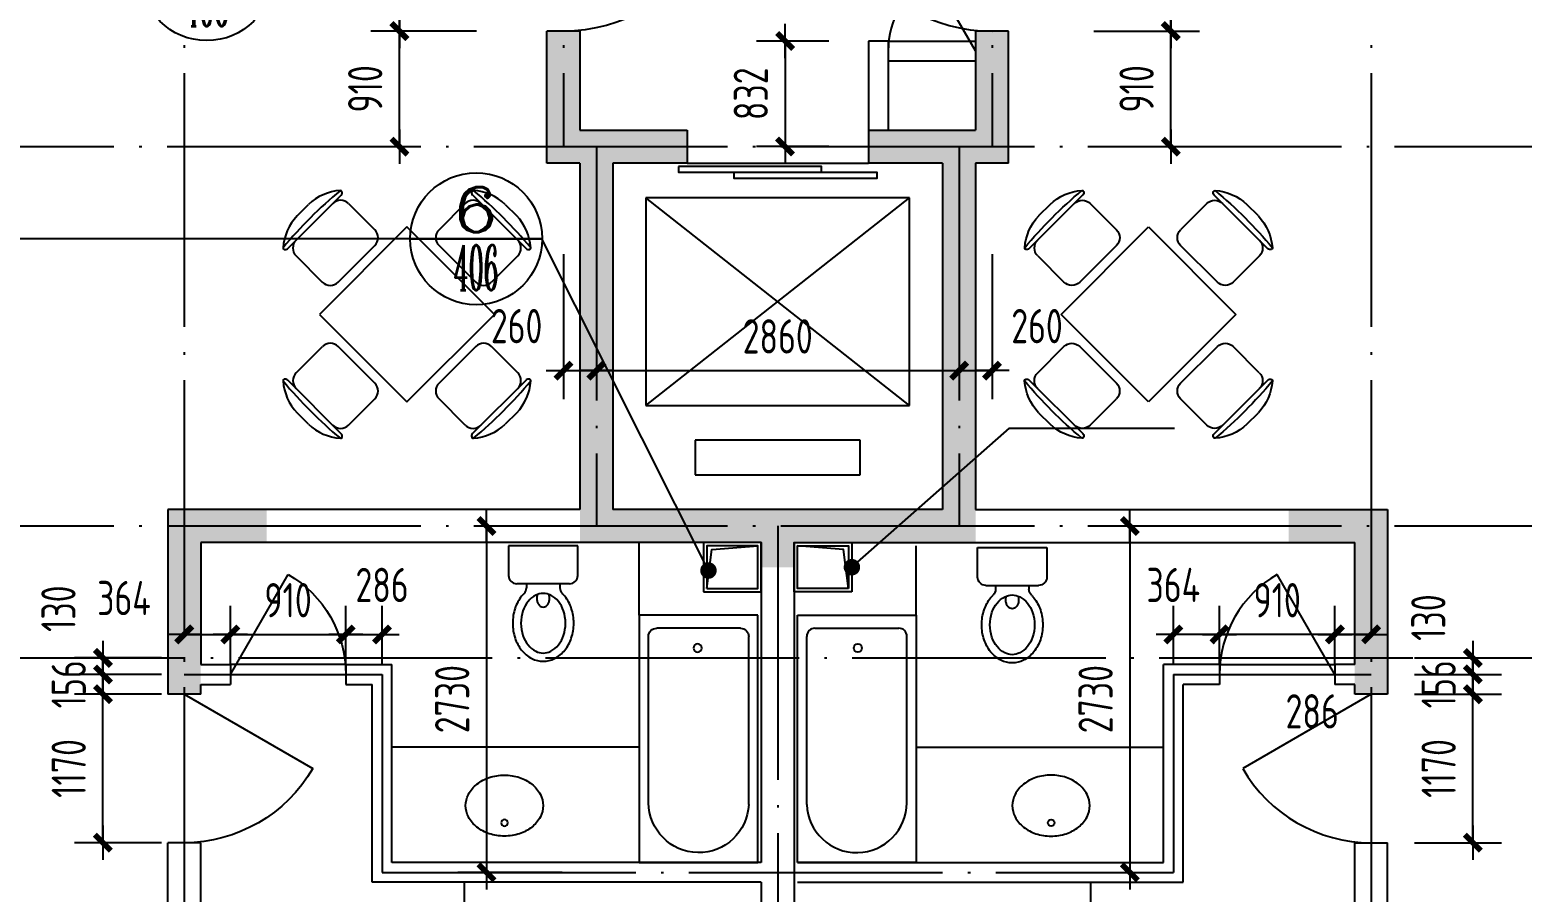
# Model space of a CAD drawing. Extents: x -726032 to 135930, y -151624 to 587044.
# Drawn here: x -475725 to -463956, y 469031 to 475827 of the extents above; entities that cross this region are included whole.
import ezdxf
from ezdxf.enums import TextEntityAlignment as Align

# ---------------------------------------------------------------- set-up
doc = ezdxf.new("R2010")
doc.units = 0
doc.header["$LTSCALE"] = 1000
doc.header["$MEASUREMENT"] = 0
doc.linetypes.add('DOTE', pattern=[2.42, 2, -0.2, 0.02, -0.2])
doc.layers.get('0').update_dxf_attribs({"linetype": 'CONTINUOUS'})
doc.layers.get('DEFPOINTS').update_dxf_attribs({"color": 1, "linetype": 'CONTINUOUS'})
for name, color, linetype in [('COLUMN', 170, 'CONTINUOUS'), ('DOTE', 8, 'DOTE'), ('GROUND', 45, 'CONTINUOUS'), ('LVTRY', 6, 'CONTINUOUS'), ('PUB_DIM', 245, 'CONTINUOUS'), ('STAIR', 42, 'CONTINUOUS'), ('WALL', 255, 'CONTINUOUS'), ('WINDOW', 155, 'CONTINUOUS'), ('WINDOW_TEXT', 7, 'CONTINUOUS'), ('家具', 252, 'CONTINUOUS'), ('引线', 213, 'CONTINUOUS')]:
    doc.layers.add(name, color=color, linetype=linetype)
doc.styles.add('COMP', font='COMPLEX', dxfattribs={"bigfont": 'hztxt'})
doc.styles.add('DIM_FONT', font='isocp.shx', dxfattribs={"width": 0.8})
doc.styles.add('SIMPLEX', font='SIMPLEX.SHX')
doc.dimstyles.new('AXIS', dxfattribs={"dimtxt": 300, "dimasz": 1, "dimexe": 250, "dimexo": 300, "dimgap": 150, "dimtad": 1, "dimdec": 0, "dimzin": 0, "dimdsep": 46, "dimtxsty": 'DIM_FONT', "dimcen": 0.09, "dimse1": 1, "dimse2": 1, "dimclrt": 142, "dimadec": 0, "dimazin": 0, "dimtfac": 1, "dimtdec": 0, "dimtix": 1, "dimtmove": 2, "dimatfit": 3, "dimfxl": 1, "dimtolj": 1, "dimtzin": 0, "dimarcsym": 0})
doc.dimstyles.new('DIMA', dxfattribs={"dimtxt": 300, "dimasz": 1, "dimexe": 250, "dimexo": 300, "dimgap": 150, "dimtad": 1, "dimdec": 0, "dimzin": 0, "dimdsep": 46, "dimtxsty": 'DIM_FONT', "dimcen": 0.09, "dimse1": 1, "dimclrt": 142, "dimadec": 0, "dimazin": 0, "dimtfac": 1, "dimtdec": 0, "dimtix": 1, "dimtmove": 2, "dimatfit": 3, "dimfxl": 1, "dimtolj": 1, "dimtzin": 0, "dimarcsym": 0})
doc.dimstyles.new('DIMB', dxfattribs={"dimtxt": 300, "dimasz": 1, "dimexe": 250, "dimexo": 300, "dimgap": 150, "dimtad": 1, "dimdec": 0, "dimzin": 0, "dimdsep": 46, "dimtxsty": 'DIM_FONT', "dimcen": 0.09, "dimse2": 1, "dimclrt": 142, "dimadec": 0, "dimazin": 0, "dimtfac": 1, "dimtdec": 0, "dimtix": 1, "dimtmove": 2, "dimatfit": 3, "dimfxl": 1, "dimtolj": 1, "dimtzin": 0, "dimarcsym": 0})
doc.dimstyles.new('DIMN', dxfattribs={"dimtxt": 300, "dimasz": 1, "dimexe": 250, "dimexo": 300, "dimgap": 150, "dimtad": 1, "dimdec": 0, "dimzin": 0, "dimdsep": 46, "dimtxsty": 'DIM_FONT', "dimcen": 0.09, "dimclrt": 142, "dimadec": 0, "dimazin": 0, "dimtfac": 1, "dimtdec": 0, "dimtix": 1, "dimtmove": 2, "dimatfit": 3, "dimfxl": 1, "dimtolj": 1, "dimtzin": 0, "dimarcsym": 0})

# ---------------------------------------------------------------- blocks, each defined once
blk = doc.blocks.new('_LV29')
for p, q in [((-360, 0), (360, 0)), ((-360, -1500), (-360, 0)), ((360, 0), (360, -1500)), ((-254.1, -80), (254.1, -80)), ((-304.2, -1149.3), (-304.1, -130)), ((304.2, -1149.3), (304.1, -130)), ((360, -1500), (-360, -1500))]:
    blk.add_line(p, q)
blk.add_circle((6.2, -200), 25)
for centre, radius, start, end in [((-254.1, -130), 50, 90, 179.99558), ((254.1, -130), 50, 0.00442, 90), ((-0.7, -1136.2), 303.8, 182.45444, 359.74723)]:
    blk.add_arc(centre, radius, start, end)
blk = doc.blocks.new('_DBLK')
blk.add_line((-0.5, 0), (0, -0.866))
blk.add_arc((-0.5, 0), 1, 300, 0)
at = {"layer": 'WINDOW_TEXT', "style": 'SIMPLEX', "flags": 9}
blk.add_attdef('A', text='', height=1, dxfattribs=at).set_placement((0, 1.5), align=Align.MIDDLE)
blk = doc.blocks.new('_DIMX')
blk.add_line((-150, 0), (150, 0))
at = {"const_width": 50}
blk.add_lwpolyline([(-70, -70), (70, 70)], dxfattribs=at)
blk = doc.blocks.new('*D1124')
at = {"layer": 'DEFPOINTS', "color": 0, "transparency": 16777216}
for p in [(-471517, 474328), (-471257, 474328), (-471257, 473141)]:
    blk.add_point(p, dxfattribs=at)
at = {"layer": 'PUB_DIM', "color": 0, "lineweight": -2, "transparency": 16777216}
for p, q in [((-471517, 474058), (-471517, 472916)), ((-471518, 473141), (-471519, 473141)), ((-471517, 473141), (-471257, 473141)), ((-471256, 473141), (-471255, 473141))]:
    blk.add_line(p, q, dxfattribs=at)
at = {"layer": 'PUB_DIM', "color": 0, "lineweight": -2, "transparency": 16777216, "xscale": 0.9, "yscale": 0.9, "zscale": 0.9}
blk.add_blockref('_DIMX', (-471517, 473141), dxfattribs=at)
at = {"layer": 'PUB_DIM', "color": 0, "lineweight": -2, "transparency": 16777216, "xscale": 0.9, "yscale": 0.9, "zscale": 0.9, "rotation": 180}
blk.add_blockref('_DIMX', (-471257, 473141), dxfattribs=at)
at = {"layer": 'PUB_DIM', "color": 142, "transparency": 16777216, "insert": (-471886, 473492), "char_height": 270, "attachment_point": 5, "style": 'DIM_FONT'}
blk.add_mtext('\\A1;260', dxfattribs=at)
blk = doc.blocks.new('*D2380')
at = {"layer": 'DEFPOINTS', "color": 0, "transparency": 16777216}
for p in [(-471257, 471917), (-472124, 469187), (-471257, 469187)]:
    blk.add_point(p, dxfattribs=at)
at = {"layer": 'PUB_DIM', "color": 0, "lineweight": -2, "transparency": 16777216}
for p, q in [((-472124, 471916), (-472124, 469188)), ((-471527, 469187), (-472349, 469187))]:
    blk.add_line(p, q, dxfattribs=at)
at = {"layer": 'PUB_DIM', "color": 0, "lineweight": -2, "transparency": 16777216, "xscale": 0.9, "yscale": 0.9, "zscale": 0.9}
for p, rotation in [((-472124, 471917), 90), ((-472124, 469187), 270)]:
    blk.add_blockref('_DIMX', p, dxfattribs=dict(at, rotation=rotation))
at = {"layer": 'PUB_DIM', "color": 142, "transparency": 16777216, "insert": (-472394, 470552), "char_height": 270, "attachment_point": 5, "rotation": 90, "style": 'DIM_FONT'}
blk.add_mtext('\\A1;2730', dxfattribs=at)
blk = doc.blocks.new('*D2390')
at = {"layer": 'DEFPOINTS', "color": 0, "transparency": 16777216}
for p in [(-472810, 477117), (-471933, 477117), (-471933, 475817)]:
    blk.add_point(p, dxfattribs=at)
at = {"layer": 'PUB_DIM', "color": 0, "lineweight": -2, "transparency": 16777216}
for p, q in [((-472203, 477117), (-473035, 477117)), ((-472810, 475818), (-472810, 477116))]:
    blk.add_line(p, q, dxfattribs=at)
at = {"layer": 'PUB_DIM', "color": 0, "lineweight": -2, "transparency": 16777216, "xscale": 0.9, "yscale": 0.9, "zscale": 0.9}
for p, rotation in [((-472810, 477117), 90), ((-472810, 475817), 270)]:
    blk.add_blockref('_DIMX', p, dxfattribs=dict(at, rotation=rotation))
at = {"layer": 'PUB_DIM', "color": 142, "transparency": 16777216, "insert": (-473080, 476467), "char_height": 270, "attachment_point": 5, "rotation": 90, "style": 'DIM_FONT'}
blk.add_mtext('\\A1;1300', dxfattribs=at)
blk = doc.blocks.new('M_C31TFZ')
for p, q in [((-728.8, 395.1), (-403.6, 720.3)), ((-672, 593.4), (-601.9, 663.5)), ((-359.4, 669.1), (-200.3, 510)), ((348.5, 669.3), (189.4, 510.2)), ((392.7, 720.5), (717.9, 395.3)), ((591, 663.6), (661.1, 593.5)), ((-5.3, 527.4), (-535.7, -3)), ((525, -3), (-5.3, 527.4)), ((-423, 191.8), (-200.3, 414.5)), ((189.4, 414.7), (412.1, 192)), ((-677.6, 350.9), (-518.5, 191.8)), ((666.7, 351.1), (507.6, 192)), ((-535.7, -3), (-5.3, -533.3)), ((-5.3, -533.3), (525, -3)), ((-677.4, -357), (-518.3, -197.9)), ((-200.1, -420.6), (-422.8, -197.9)), ((412.3, -197.7), (189.6, -420.4)), ((666.9, -356.8), (507.8, -197.7)), ((-403.4, -726.5), (-728.6, -401.2)), ((718.1, -401), (392.9, -726.3)), ((-359.2, -675.2), (-200.1, -516.1)), ((348.7, -675), (189.6, -515.9)), ((-601.7, -669.6), (-671.8, -599.5)), ((661.3, -599.3), (591.2, -669.4))]:
    blk.add_line(p, q)
for centre, radius, start, end in [((1327.3, -1335.8), 2712.7, 129.8023, 140.1977), ((-385.7, 433.5), 315.6, 94.27346, 133.23486), ((-408.5, 738.3), 10, 22.33001, 94.27346), ((-417.7, 734.5), 20, 315, 22.33001), ((406.8, 734.7), 20, 157.66999, 225), ((397.6, 738.5), 10, 85.72654, 157.66999), ((-1338.2, -1335.6), 2712.7, 39.8023, 50.1977), ((374.8, 433.7), 315.6, 46.76514, 85.72654), ((-407.1, 621.3), 67.5, 45, 135), ((396.2, 621.5), 67.5, 45, 135), ((-442, 377.2), 315.6, 136.76514, 175.72654), ((431.2, 377.4), 315.6, 4.27346, 43.23486), ((-248, 462.2), 67.5, 315, 45), ((237.1, 462.4), 67.5, 135, 225), ((-746.8, 399.9), 10, 175.72654, 247.66999), ((-743, 409.2), 20, 247.66999, 315), ((-629.8, 398.6), 67.5, 135, 225), ((619, 398.8), 67.5, 315, 45), ((732.1, 409.4), 20, 225, 292.33001), ((735.9, 400.1), 10, 292.33001, 4.27346), ((-470.7, 239.5), 67.5, 225, 315), ((459.9, 239.7), 67.5, 225, 315), ((-470.5, -245.6), 67.5, 45, 135), ((460.1, -245.4), 67.5, 45, 135), ((-629.6, -404.7), 67.5, 135, 225), ((619.2, -404.5), 67.5, 315, 45), ((-746.6, -406.1), 10, 112.33001, 184.27346), ((-441.8, -383.3), 315.6, 184.27346, 223.23486), ((1327.5, 1329.7), 2712.7, 219.8023, 230.1977), ((-742.8, -415.3), 20, 45, 112.33001), ((-247.8, -468.4), 67.5, 315, 45), ((237.3, -468.2), 67.5, 135, 225), ((-1338, 1329.9), 2712.7, 309.8023, 320.1977), ((431.3, -383.1), 315.6, 316.76514, 355.72654), ((732.3, -415.1), 20, 67.66999, 135), ((736.1, -405.9), 10, 355.72654, 67.66999), ((-385.5, -439.7), 315.6, 226.76514, 265.72654), ((-406.9, -627.5), 67.5, 225, 315), ((396.4, -627.3), 67.5, 225, 315), ((375, -439.5), 315.6, 274.27346, 313.23486), ((-408.3, -744.4), 10, 265.72654, 337.66999), ((-417.5, -740.6), 20, 337.66999, 45), ((407, -740.4), 20, 135, 202.33001), ((397.8, -744.2), 10, 202.33001, 274.27346)]:
    blk.add_arc(centre, radius, start, end)
at = {"width": 0.8, "flags": 9}
for tag in ['XSIZE', 'YSIZE']:
    blk.add_attdef(tag, (0, 0), '', height=0.5, dxfattribs=at)
blk = doc.blocks.new('*D2392')
at = {"layer": 'DEFPOINTS', "color": 0, "transparency": 16777216}
for p in [(-472947, 471062), (-473233, 470551), (-472947, 470551)]:
    blk.add_point(p, dxfattribs=at)
at = {"layer": 'PUB_DIM', "color": 0, "lineweight": -2, "transparency": 16777216}
for p, q in [((-472947, 470821), (-472947, 471287)), ((-473232, 471062), (-472948, 471062))]:
    blk.add_line(p, q, dxfattribs=at)
at = {"layer": 'PUB_DIM', "color": 0, "lineweight": -2, "transparency": 16777216, "xscale": 0.9, "yscale": 0.9, "zscale": 0.9, "rotation": 180}
blk.add_blockref('_DIMX', (-473233, 471062), dxfattribs=at)
at = {"layer": 'PUB_DIM', "color": 0, "lineweight": -2, "transparency": 16777216, "xscale": 0.9, "yscale": 0.9, "zscale": 0.9}
blk.add_blockref('_DIMX', (-472947, 471062), dxfattribs=at)
at = {"layer": 'PUB_DIM', "color": 142, "transparency": 16777216, "insert": (-472947, 471452), "char_height": 270, "attachment_point": 5, "style": 'DIM_FONT'}
blk.add_mtext('\\A1;286', dxfattribs=at)
blk = doc.blocks.new('*D2393')
at = {"layer": 'DEFPOINTS', "color": 0, "transparency": 16777216}
for p in [(-473233, 471062), (-474143, 470551), (-473233, 470551)]:
    blk.add_point(p, dxfattribs=at)
at = {"layer": 'PUB_DIM', "color": 0, "lineweight": -2, "transparency": 16777216}
for p, q in [((-473233, 470821), (-473233, 471287)), ((-474142, 471062), (-473234, 471062))]:
    blk.add_line(p, q, dxfattribs=at)
at = {"layer": 'PUB_DIM', "color": 0, "lineweight": -2, "transparency": 16777216, "xscale": 0.9, "yscale": 0.9, "zscale": 0.9, "rotation": 180}
blk.add_blockref('_DIMX', (-474143, 471062), dxfattribs=at)
at = {"layer": 'PUB_DIM', "color": 0, "lineweight": -2, "transparency": 16777216, "xscale": 0.9, "yscale": 0.9, "zscale": 0.9}
blk.add_blockref('_DIMX', (-473233, 471062), dxfattribs=at)
at = {"layer": 'PUB_DIM', "color": 142, "transparency": 16777216, "insert": (-473688, 471332), "char_height": 270, "attachment_point": 5, "style": 'DIM_FONT'}
blk.add_mtext('\\A1;910', dxfattribs=at)
blk = doc.blocks.new('*D2394')
at = {"layer": 'DEFPOINTS', "color": 0, "transparency": 16777216}
for p in [(-472810, 475817), (-471933, 475817), (-471933, 474907)]:
    blk.add_point(p, dxfattribs=at)
at = {"layer": 'PUB_DIM', "color": 0, "lineweight": -2, "transparency": 16777216}
for p, q in [((-472203, 475817), (-473035, 475817)), ((-472810, 474908), (-472810, 475816))]:
    blk.add_line(p, q, dxfattribs=at)
at = {"layer": 'PUB_DIM', "color": 0, "lineweight": -2, "transparency": 16777216, "xscale": 0.9, "yscale": 0.9, "zscale": 0.9}
for p, rotation in [((-472810, 475817), 90), ((-472810, 474907), 270)]:
    blk.add_blockref('_DIMX', p, dxfattribs=dict(at, rotation=rotation))
at = {"layer": 'PUB_DIM', "color": 142, "transparency": 16777216, "insert": (-473080, 475362), "char_height": 270, "attachment_point": 5, "rotation": 90, "style": 'DIM_FONT'}
blk.add_mtext('\\A1;910', dxfattribs=at)
blk = doc.blocks.new('_INDEX')
blk.add_line((-0.5, 0), (0.5, 0))
blk.add_circle((0, 0), 0.5)
at = {"style": 'COMP'}
for tag, width, p, p2 in [('1', 2.333333, (-0.17, 0.05), (0.17, 0.05)), ('-', 1.166667, (-0.17, -0.39), (0.17, -0.39))]:
    blk.add_attdef(tag, text='', height=0.34, dxfattribs=dict(at, width=width)).set_placement(p, p2, align=Align.FIT)
blk = doc.blocks.new('*D2395')
at = {"layer": 'DEFPOINTS', "color": 0, "transparency": 16777216}
for p in [(-474143, 471062), (-474507, 470551), (-474143, 470551)]:
    blk.add_point(p, dxfattribs=at)
at = {"layer": 'PUB_DIM', "color": 0, "lineweight": -2, "transparency": 16777216}
for p, q in [((-474143, 470821), (-474143, 471287)), ((-474506, 471062), (-474144, 471062))]:
    blk.add_line(p, q, dxfattribs=at)
at = {"layer": 'PUB_DIM', "color": 0, "lineweight": -2, "transparency": 16777216, "xscale": 0.9, "yscale": 0.9, "zscale": 0.9, "rotation": 180}
blk.add_blockref('_DIMX', (-474507, 471062), dxfattribs=at)
at = {"layer": 'PUB_DIM', "color": 0, "lineweight": -2, "transparency": 16777216, "xscale": 0.9, "yscale": 0.9, "zscale": 0.9}
blk.add_blockref('_DIMX', (-474143, 471062), dxfattribs=at)
at = {"layer": 'PUB_DIM', "color": 142, "transparency": 16777216, "insert": (-474982, 471349), "char_height": 270, "attachment_point": 5, "style": 'DIM_FONT'}
blk.add_mtext('\\A1;364', dxfattribs=at)
blk = doc.blocks.new('_LV4')
blk.add_lwpolyline([(0, -520, 0.078966), (92.3, -505.3, 0.088152), (166.2, -465.8, 0.105269), (218.1, -403.4, 0.121685), (235, -335, 0.121685), (218.1, -266.6, 0.105269), (166.2, -204.2, 0.088152), (92.3, -164.7, 0.078966), (0, -150, 0.078966), (-92.3, -164.7, 0.088152), (-166.2, -204.2, 0.105269), (-218.1, -266.6, 0.121685), (-235, -335, 0.121685), (-218.1, -403.4, 0.105269), (-166.2, -465.8, 0.088152), (-92.3, -505.3, 0.078966)], format="xyb", close=True)
blk.add_circle((0, -230), 20)
blk = doc.blocks.new('_LV5')
for p, q in [((210.1, 0), (-210.1, 0)), ((-210.1, 0), (-210.1, -180)), ((210.1, -180), (210.1, 0)), ((160.1, -230), (-160.1, -230)), ((-101.4, -230), (-101.4, -254.3)), ((101.4, -230), (101.4, -254.1))]:
    blk.add_line(p, q)
blk.add_lwpolyline([(-135.1, -469.4, 0.080312), (-123, -544.2, 0.089014), (-91.8, -601.5, 0.104918), (-45.6, -639.3, 0.119812), (0.1, -650.4, 0.119812), (45.8, -639.3, 0.104918), (92, -601.5, 0.089014), (123.2, -544.2, 0.080312), (135.3, -469.4, 0.080312), (123.2, -394.6, 0.089014), (92, -337.3, 0.104918), (45.8, -299.5, 0.119812), (0.1, -288.4, 0.119812), (-45.6, -299.5, 0.104918), (-91.8, -337.3, 0.089014), (-123, -394.6, 0.080312)], format="xyb", close=True)
for points in [[(-38.7, -318.5, 0.073567), (-35.6, -339.5, 0.084454), (-27.4, -356, 0.10642), (-14.1, -367.8, 0.129709), (0, -371.5, 0.129709), (14.1, -367.8, 0.10642), (27.4, -356, 0.084454), (35.6, -339.5, 0.073567), (38.7, -318.5, 0.073567), (35.6, -297.5, 0.014016), (34.7, -294.6, 0.10642)], [(-34.7, -294.7, 0.013578), (-35.6, -297.5, 0.073567), (-38.7, -318.5, 0.073567)]]:
    blk.add_lwpolyline(points, format="xyb")
for centre, radius, start, end in [((-160.1, -180), 50, 180, 270), ((160.1, -180), 50, 270, 0), ((-151.4, -254.3), 50, 314.81437, 0), ((151.4, -254.1), 50, 180, 225.25549), ((52.2, -452.8), 234.6, 141.28635, 161.63333), ((20.4, -427.3), 193.8, 134.81437, 141.28635), ((-20.2, -427.3), 193.8, 38.71365, 45.25549), ((-52, -452.8), 234.6, 18.36667, 38.71365), ((102.3, -469.4), 287.4, 161.63333, 180), ((-102.1, -469.4), 287.4, 0, 18.36667), ((102.3, -469.4), 287.4, 180, 198.36667), ((-102.1, -469.4), 287.4, 341.63333, 0), ((52.2, -486), 234.6, 198.36667, 218.71365), ((20.4, -511.6), 193.8, 218.71365, 242.67141), ((-20.2, -511.6), 193.8, 297.32859, 321.28635), ((-52, -486), 234.6, 321.28635, 341.63333), ((0.1, -550.8), 149.6, 242.67141, 270), ((0.1, -550.8), 149.6, 270, 297.32859)]:
    blk.add_arc(centre, radius, start, end)
blk = doc.blocks.new('*D1150')
at = {"layer": 'DEFPOINTS', "color": 0, "transparency": 16777216}
for p in [(-475148, 470877), (-474417, 470877), (-474417, 470747)]:
    blk.add_point(p, dxfattribs=at)
at = {"layer": 'PUB_DIM', "color": 0, "lineweight": -2, "transparency": 16777216}
for p, q in [((-474687, 470877), (-475373, 470877)), ((-475148, 470878), (-475148, 470879)), ((-475148, 470747), (-475148, 470877)), ((-474687, 470747), (-475373, 470747)), ((-475148, 470746), (-475148, 470745))]:
    blk.add_line(p, q, dxfattribs=at)
at = {"layer": 'PUB_DIM', "color": 0, "lineweight": -2, "transparency": 16777216, "xscale": 0.9, "yscale": 0.9, "zscale": 0.9}
for p, rotation in [((-475148, 470877), 270), ((-475148, 470747), 90)]:
    blk.add_blockref('_DIMX', p, dxfattribs=dict(at, rotation=rotation))
at = {"layer": 'PUB_DIM', "color": 142, "transparency": 16777216, "insert": (-475499, 471265), "char_height": 270, "attachment_point": 5, "rotation": 90, "style": 'DIM_FONT'}
blk.add_mtext('\\A1;130', dxfattribs=at)
blk = doc.blocks.new('*D2401')
at = {"layer": 'DEFPOINTS', "color": 0, "transparency": 16777216}
for p in [(-475148, 470747), (-474417, 470747), (-474417, 470591)]:
    blk.add_point(p, dxfattribs=at)
at = {"layer": 'PUB_DIM', "color": 0, "lineweight": -2, "transparency": 16777216}
for p, q in [((-474687, 470747), (-475373, 470747)), ((-475148, 470748), (-475148, 470749)), ((-475148, 470591), (-475148, 470747)), ((-475148, 470590), (-475148, 470589))]:
    blk.add_line(p, q, dxfattribs=at)
at = {"layer": 'PUB_DIM', "color": 0, "lineweight": -2, "transparency": 16777216, "xscale": 0.9, "yscale": 0.9, "zscale": 0.9}
for p, rotation in [((-475148, 470747), 270), ((-475148, 470591), 90)]:
    blk.add_blockref('_DIMX', p, dxfattribs=dict(at, rotation=rotation))
at = {"layer": 'PUB_DIM', "color": 142, "transparency": 16777216, "insert": (-475418, 470669), "char_height": 270, "attachment_point": 5, "rotation": 90, "style": 'DIM_FONT'}
blk.add_mtext('\\A1;156', dxfattribs=at)
blk = doc.blocks.new('*D1151')
at = {"layer": 'DEFPOINTS', "color": 0, "transparency": 16777216}
for p in [(-475148, 470591), (-474417, 470591), (-474417, 469421)]:
    blk.add_point(p, dxfattribs=at)
at = {"layer": 'PUB_DIM', "color": 0, "lineweight": -2, "transparency": 16777216}
for p, q in [((-474687, 470591), (-475373, 470591)), ((-475148, 469422), (-475148, 470590)), ((-474687, 469421), (-475373, 469421))]:
    blk.add_line(p, q, dxfattribs=at)
at = {"layer": 'PUB_DIM', "color": 0, "lineweight": -2, "transparency": 16777216, "xscale": 0.9, "yscale": 0.9, "zscale": 0.9}
for p, rotation in [((-475148, 470591), 90), ((-475148, 469421), 270)]:
    blk.add_blockref('_DIMX', p, dxfattribs=dict(at, rotation=rotation))
at = {"layer": 'PUB_DIM', "color": 142, "transparency": 16777216, "insert": (-475418, 470006), "char_height": 270, "attachment_point": 5, "rotation": 90, "style": 'DIM_FONT'}
blk.add_mtext('\\A1;1170', dxfattribs=at)
blk = doc.blocks.new('*D2427')
at = {"layer": 'DEFPOINTS', "color": 0, "transparency": 16777216}
for p in [(-467917, 471917), (-467917, 469187), (-467050, 469187)]:
    blk.add_point(p, dxfattribs=at)
at = {"layer": 'PUB_DIM', "color": 0, "lineweight": -2, "transparency": 16777216}
for p, q in [((-467050, 471916), (-467050, 469188)), ((-467647, 469187), (-466825, 469187))]:
    blk.add_line(p, q, dxfattribs=at)
at = {"layer": 'PUB_DIM', "color": 0, "lineweight": -2, "transparency": 16777216, "xscale": 0.9, "yscale": 0.9, "zscale": 0.9}
for p, rotation in [((-467050, 471917), 90), ((-467050, 469187), 270)]:
    blk.add_blockref('_DIMX', p, dxfattribs=dict(at, rotation=rotation))
at = {"layer": 'PUB_DIM', "color": 142, "transparency": 16777216, "insert": (-467320, 470552), "char_height": 270, "attachment_point": 5, "rotation": 90, "style": 'DIM_FONT'}
blk.add_mtext('\\A1;2730', dxfattribs=at)
blk = doc.blocks.new('*D1209')
at = {"layer": 'DEFPOINTS', "color": 0, "transparency": 16777216}
for p in [(-465075, 470877), (-464345, 470877), (-465075, 470747)]:
    blk.add_point(p, dxfattribs=at)
at = {"layer": 'PUB_DIM', "color": 0, "lineweight": -2, "transparency": 16777216}
for p, q in [((-464805, 470877), (-464120, 470877)), ((-464345, 470878), (-464345, 470879)), ((-464345, 470747), (-464345, 470877)), ((-464805, 470747), (-464120, 470747)), ((-464345, 470746), (-464345, 470745))]:
    blk.add_line(p, q, dxfattribs=at)
at = {"layer": 'PUB_DIM', "color": 0, "lineweight": -2, "transparency": 16777216, "xscale": 0.9, "yscale": 0.9, "zscale": 0.9}
for p, rotation in [((-464345, 470877), 270), ((-464345, 470747), 90)]:
    blk.add_blockref('_DIMX', p, dxfattribs=dict(at, rotation=rotation))
at = {"layer": 'PUB_DIM', "color": 142, "transparency": 16777216, "insert": (-464696, 471195), "char_height": 270, "attachment_point": 5, "rotation": 90, "style": 'DIM_FONT'}
blk.add_mtext('\\A1;130', dxfattribs=at)
blk = doc.blocks.new('*D1210')
at = {"layer": 'DEFPOINTS', "color": 0, "transparency": 16777216}
for p in [(-465075, 470591), (-464345, 470591), (-465075, 469421)]:
    blk.add_point(p, dxfattribs=at)
at = {"layer": 'PUB_DIM', "color": 0, "lineweight": -2, "transparency": 16777216}
for p, q in [((-464805, 470591), (-464120, 470591)), ((-464345, 469422), (-464345, 470590)), ((-464805, 469421), (-464120, 469421))]:
    blk.add_line(p, q, dxfattribs=at)
at = {"layer": 'PUB_DIM', "color": 0, "lineweight": -2, "transparency": 16777216, "xscale": 0.9, "yscale": 0.9, "zscale": 0.9}
for p, rotation in [((-464345, 470591), 90), ((-464345, 469421), 270)]:
    blk.add_blockref('_DIMX', p, dxfattribs=dict(at, rotation=rotation))
at = {"layer": 'PUB_DIM', "color": 142, "transparency": 16777216, "insert": (-464615, 470006), "char_height": 270, "attachment_point": 5, "rotation": 90, "style": 'DIM_FONT'}
blk.add_mtext('\\A1;1170', dxfattribs=at)
blk = doc.blocks.new('*D2450')
at = {"layer": 'DEFPOINTS', "color": 0, "transparency": 16777216}
for p in [(-465075, 470747), (-464345, 470747), (-465075, 470591)]:
    blk.add_point(p, dxfattribs=at)
at = {"layer": 'PUB_DIM', "color": 0, "lineweight": -2, "transparency": 16777216}
for p, q in [((-464805, 470747), (-464120, 470747)), ((-464345, 470748), (-464345, 470749)), ((-464345, 470591), (-464345, 470747)), ((-464345, 470590), (-464345, 470589))]:
    blk.add_line(p, q, dxfattribs=at)
at = {"layer": 'PUB_DIM', "color": 0, "lineweight": -2, "transparency": 16777216, "xscale": 0.9, "yscale": 0.9, "zscale": 0.9}
for p, rotation in [((-464345, 470747), 270), ((-464345, 470591), 90)]:
    blk.add_blockref('_DIMX', p, dxfattribs=dict(at, rotation=rotation))
at = {"layer": 'PUB_DIM', "color": 142, "transparency": 16777216, "insert": (-464615, 470669), "char_height": 270, "attachment_point": 5, "rotation": 90, "style": 'DIM_FONT'}
blk.add_mtext('\\A1;156', dxfattribs=at)
blk = doc.blocks.new('*D2451')
at = {"layer": 'DEFPOINTS', "color": 0, "transparency": 16777216}
for p in [(-466707, 471062), (-466707, 470551), (-466343, 470551)]:
    blk.add_point(p, dxfattribs=at)
at = {"layer": 'PUB_DIM', "color": 0, "lineweight": -2, "transparency": 16777216}
for p, q in [((-466707, 470821), (-466707, 471287)), ((-466344, 471062), (-466706, 471062))]:
    blk.add_line(p, q, dxfattribs=at)
at = {"layer": 'PUB_DIM', "color": 0, "lineweight": -2, "transparency": 16777216, "xscale": 0.9, "yscale": 0.9, "zscale": 0.9, "rotation": 180}
blk.add_blockref('_DIMX', (-466707, 471062), dxfattribs=at)
at = {"layer": 'PUB_DIM', "color": 0, "lineweight": -2, "transparency": 16777216, "xscale": 0.9, "yscale": 0.9, "zscale": 0.9}
blk.add_blockref('_DIMX', (-466343, 471062), dxfattribs=at)
at = {"layer": 'PUB_DIM', "color": 142, "transparency": 16777216, "insert": (-466707, 471452), "char_height": 270, "attachment_point": 5, "style": 'DIM_FONT'}
blk.add_mtext('\\A1;364', dxfattribs=at)
blk = doc.blocks.new('*D2452')
at = {"layer": 'DEFPOINTS', "color": 0, "transparency": 16777216}
for p in [(-466343, 471062), (-466343, 470551), (-465433, 470551)]:
    blk.add_point(p, dxfattribs=at)
at = {"layer": 'PUB_DIM', "color": 0, "lineweight": -2, "transparency": 16777216}
for p, q in [((-466343, 470821), (-466343, 471287)), ((-465434, 471062), (-466342, 471062))]:
    blk.add_line(p, q, dxfattribs=at)
at = {"layer": 'PUB_DIM', "color": 0, "lineweight": -2, "transparency": 16777216, "xscale": 0.9, "yscale": 0.9, "zscale": 0.9, "rotation": 180}
blk.add_blockref('_DIMX', (-466343, 471062), dxfattribs=at)
at = {"layer": 'PUB_DIM', "color": 0, "lineweight": -2, "transparency": 16777216, "xscale": 0.9, "yscale": 0.9, "zscale": 0.9}
blk.add_blockref('_DIMX', (-465433, 471062), dxfattribs=at)
at = {"layer": 'PUB_DIM', "color": 142, "transparency": 16777216, "insert": (-465888, 471332), "char_height": 270, "attachment_point": 5, "style": 'DIM_FONT'}
blk.add_mtext('\\A1;910', dxfattribs=at)
blk = doc.blocks.new('*D2453')
at = {"layer": 'DEFPOINTS', "color": 0, "transparency": 16777216}
for p in [(-465433, 471062), (-465433, 470551), (-465147, 470551)]:
    blk.add_point(p, dxfattribs=at)
at = {"layer": 'PUB_DIM', "color": 0, "lineweight": -2, "transparency": 16777216}
for p, q in [((-465433, 470821), (-465433, 471287)), ((-465148, 471062), (-465432, 471062))]:
    blk.add_line(p, q, dxfattribs=at)
at = {"layer": 'PUB_DIM', "color": 0, "lineweight": -2, "transparency": 16777216, "xscale": 0.9, "yscale": 0.9, "zscale": 0.9, "rotation": 180}
blk.add_blockref('_DIMX', (-465433, 471062), dxfattribs=at)
at = {"layer": 'PUB_DIM', "color": 0, "lineweight": -2, "transparency": 16777216, "xscale": 0.9, "yscale": 0.9, "zscale": 0.9}
blk.add_blockref('_DIMX', (-465147, 471062), dxfattribs=at)
at = {"layer": 'PUB_DIM', "color": 142, "transparency": 16777216, "insert": (-465612, 470456), "char_height": 270, "attachment_point": 5, "style": 'DIM_FONT'}
blk.add_mtext('\\A1;286', dxfattribs=at)
blk = doc.blocks.new('M_A1SFU')
blk.add_line((-0.5, 0), (0, -0.866))
blk.add_arc((-0.5, 0), 1, 300, 0)
blk = doc.blocks.new('_LIFTD')
for points in [[(-0.5476, -0.6024), (-0.5476, -0.7742), (0.2411, -0.7742), (0.2411, -0.6024), (-0.5476, -0.6024)], [(-0.2411, -0.7836), (-0.2411, -0.9554), (0.5476, -0.9554), (0.5476, -0.7836), (-0.2411, -0.7836)]]:
    blk.add_lwpolyline(points)
blk = doc.blocks.new('*D1219')
at = {"layer": 'DEFPOINTS', "color": 0, "transparency": 16777216}
for p in [(-469153, 475739), (-469769, 474907), (-469153, 474907)]:
    blk.add_point(p, dxfattribs=at)
at = {"layer": 'PUB_DIM', "color": 0, "lineweight": -2, "transparency": 16777216}
for p, q in [((-469423, 475739), (-469994, 475739)), ((-469769, 475738), (-469769, 474908)), ((-469423, 474907), (-469994, 474907))]:
    blk.add_line(p, q, dxfattribs=at)
at = {"layer": 'PUB_DIM', "color": 0, "lineweight": -2, "transparency": 16777216, "xscale": 0.9, "yscale": 0.9, "zscale": 0.9}
for p, rotation in [((-469769, 475739), 90), ((-469769, 474907), 270)]:
    blk.add_blockref('_DIMX', p, dxfattribs=dict(at, rotation=rotation))
at = {"layer": 'PUB_DIM', "color": 142, "transparency": 16777216, "insert": (-470039, 475323), "char_height": 270, "attachment_point": 5, "rotation": 90, "style": 'DIM_FONT'}
blk.add_mtext('\\A1;832', dxfattribs=at)
blk = doc.blocks.new('*D2462')
at = {"layer": 'DEFPOINTS', "color": 0, "transparency": 16777216}
for p in [(-467603, 477117), (-466727, 477117), (-467603, 475817)]:
    blk.add_point(p, dxfattribs=at)
at = {"layer": 'PUB_DIM', "color": 0, "lineweight": -2, "transparency": 16777216}
for p, q in [((-467333, 477117), (-466502, 477117)), ((-466727, 475818), (-466727, 477116))]:
    blk.add_line(p, q, dxfattribs=at)
at = {"layer": 'PUB_DIM', "color": 0, "lineweight": -2, "transparency": 16777216, "xscale": 0.9, "yscale": 0.9, "zscale": 0.9}
for p, rotation in [((-466727, 477117), 90), ((-466727, 475817), 270)]:
    blk.add_blockref('_DIMX', p, dxfattribs=dict(at, rotation=rotation))
at = {"layer": 'PUB_DIM', "color": 142, "transparency": 16777216, "insert": (-466997, 476467), "char_height": 270, "attachment_point": 5, "rotation": 90, "style": 'DIM_FONT'}
blk.add_mtext('\\A1;1300', dxfattribs=at)
blk = doc.blocks.new('*D2463')
at = {"layer": 'DEFPOINTS', "color": 0, "transparency": 16777216}
for p in [(-467603, 475817), (-466727, 475817), (-467603, 474907)]:
    blk.add_point(p, dxfattribs=at)
at = {"layer": 'PUB_DIM', "color": 0, "lineweight": -2, "transparency": 16777216}
for p, q in [((-467333, 475817), (-466502, 475817)), ((-466727, 474908), (-466727, 475816))]:
    blk.add_line(p, q, dxfattribs=at)
at = {"layer": 'PUB_DIM', "color": 0, "lineweight": -2, "transparency": 16777216, "xscale": 0.9, "yscale": 0.9, "zscale": 0.9}
for p, rotation in [((-466727, 475817), 90), ((-466727, 474907), 270)]:
    blk.add_blockref('_DIMX', p, dxfattribs=dict(at, rotation=rotation))
at = {"layer": 'PUB_DIM', "color": 142, "transparency": 16777216, "insert": (-466997, 475362), "char_height": 270, "attachment_point": 5, "rotation": 90, "style": 'DIM_FONT'}
blk.add_mtext('\\A1;910', dxfattribs=at)
blk = doc.blocks.new('*D3905')
at = {"layer": 'DEFPOINTS', "color": 0, "transparency": 16777216}
for p in [(-471257, 474328), (-468397, 474328), (-468397, 473141)]:
    blk.add_point(p, dxfattribs=at)
at = {"layer": 'PUB_DIM', "color": 0, "lineweight": -2, "transparency": 16777216}
blk.add_line((-471256, 473141), (-468398, 473141), dxfattribs=at)
at = {"layer": 'PUB_DIM', "color": 0, "lineweight": -2, "transparency": 16777216, "xscale": 0.9, "yscale": 0.9, "zscale": 0.9, "rotation": 180}
blk.add_blockref('_DIMX', (-471257, 473141), dxfattribs=at)
at = {"layer": 'PUB_DIM', "color": 0, "lineweight": -2, "transparency": 16777216, "xscale": 0.9, "yscale": 0.9, "zscale": 0.9}
blk.add_blockref('_DIMX', (-468397, 473141), dxfattribs=at)
at = {"layer": 'PUB_DIM', "color": 142, "transparency": 16777216, "insert": (-469827, 473411), "char_height": 270, "attachment_point": 5, "style": 'DIM_FONT'}
blk.add_mtext('\\A1;2860', dxfattribs=at)
blk = doc.blocks.new('*D3906')
at = {"layer": 'DEFPOINTS', "color": 0, "transparency": 16777216}
for p in [(-468397, 474328), (-468137, 474328), (-468137, 473141)]:
    blk.add_point(p, dxfattribs=at)
at = {"layer": 'PUB_DIM', "color": 0, "lineweight": -2, "transparency": 16777216}
for p, q in [((-468137, 474058), (-468137, 472916)), ((-468398, 473141), (-468399, 473141)), ((-468397, 473141), (-468137, 473141)), ((-468136, 473141), (-468135, 473141))]:
    blk.add_line(p, q, dxfattribs=at)
at = {"layer": 'PUB_DIM', "color": 0, "lineweight": -2, "transparency": 16777216, "xscale": 0.9, "yscale": 0.9, "zscale": 0.9}
blk.add_blockref('_DIMX', (-468397, 473141), dxfattribs=at)
at = {"layer": 'PUB_DIM', "color": 0, "lineweight": -2, "transparency": 16777216, "xscale": 0.9, "yscale": 0.9, "zscale": 0.9, "rotation": 180}
blk.add_blockref('_DIMX', (-468137, 473141), dxfattribs=at)
at = {"layer": 'PUB_DIM', "color": 142, "transparency": 16777216, "insert": (-467782, 473492), "char_height": 270, "attachment_point": 5, "style": 'DIM_FONT'}
blk.add_mtext('\\A1;260', dxfattribs=at)

msp = doc.modelspace()

# ---------------------------------------------------------------- linework, layer by layer
at = {"layer": 'COLUMN'}
for points in [[(-471646.9, 475816.9), (-471646.9, 474776.9), (-471386.9, 475816.9), (-471386.9, 474776.9)], [(-468266.9, 475036.9), (-468006.9, 474776.9), (-468266.9, 475816.9), (-468006.9, 475816.9)], [(-471386.9, 475036.9), (-471126.9, 474776.9), (-470541.9, 475036.9), (-470541.9, 474776.9)], [(-471386.9, 475036.9), (-471386.9, 471786.9), (-471126.9, 474776.9), (-471126.9, 471786.9)], [(-469111.9, 475036.9), (-469111.9, 474776.9), (-468266.9, 475036.9), (-468006.9, 474776.9)], [(-468526.9, 474776.9), (-468526.9, 471786.9), (-468266.9, 474776.9), (-468266.9, 471786.9)], [(-474636.9, 472046.9), (-474376.9, 471786.9), (-473856.9, 472046.9), (-473856.9, 471786.9)], [(-474636.9, 472046.9), (-474636.9, 470590.9), (-474376.9, 471786.9), (-474376.9, 470590.9)], [(-471126.9, 472046.9), (-471126.9, 471786.9), (-468526.9, 472046.9), (-468526.9, 471786.9)], [(-465796.9, 472046.9), (-465796.9, 471786.9), (-465016.9, 472046.9), (-465276.9, 471786.9)], [(-465276.9, 470590.9), (-465276.9, 471786.9), (-465016.9, 470590.9), (-465016.9, 472046.9)], [(-469956.9, 471786.9), (-469956.9, 471591.9), (-469696.9, 471786.9), (-469696.9, 471591.9)]]:
    msp.add_solid(points, dxfattribs=at)
at = {"layer": 'DOTE'}
for p, q in [((-474506.9, 490006.5), (-474506.9, 459534.9)), ((-471516.9, 490006.5), (-471516.9, 474906.9)), ((-468136.9, 490006.5), (-468136.9, 474906.9)), ((-465146.9, 490006.5), (-465146.9, 459534.9)), ((-481902.2, 474906.9), (-412270.4, 474906.9)), ((-471256.9, 474906.9), (-471256.9, 471916.9)), ((-468396.9, 474906.9), (-468396.9, 471916.9)), ((-481902.2, 471916.9), (-412270.4, 471916.9)), ((-469826.9, 471916.9), (-469826.9, 459534.9)), ((-481338.6, 470876.9), (-412270.4, 470876.9)), ((-474506.9, 470746.9), (-472946.9, 470746.9)), ((-472946.9, 470746.9), (-472946.9, 469186.9)), ((-466706.9, 470746.9), (-466706.9, 469186.9)), ((-466706.9, 470746.9), (-465146.9, 470746.9)), ((-472946.9, 469186.9), (-466706.9, 469186.9))]:
    msp.add_line(p, q, dxfattribs=at)
at = {"layer": 'GROUND'}
for p, q in [((-468955.9, 475738.9), (-468266.9, 475738.9)), ((-468955.9, 475582.9), (-468266.9, 475582.9)), ((-473232.9, 470824.9), (-474142.9, 470824.9)), ((-466342.9, 470824.9), (-465432.9, 470824.9))]:
    msp.add_line(p, q, dxfattribs=at)
at = {"layer": 'LVTRY'}
for p, q in [((-470918.9, 471214.9), (-470918.9, 471786.9)), ((-468734.9, 471214.9), (-468734.9, 471760.9)), ((-470914.5, 470174.9), (-472868.9, 470174.9)), ((-468734.9, 470174.9), (-466784.9, 470174.9))]:
    msp.add_line(p, q, dxfattribs=at)
for points in [[(-470411.9, 471396.9), (-469956.9, 471396.9), (-469956.9, 471786.9), (-470411.9, 471786.9)], [(-470385.9, 471422.9), (-469982.9, 471422.9), (-469982.9, 471760.9), (-470385.9, 471760.9)], [(-469241.9, 471396.9), (-469696.9, 471396.9), (-469696.9, 471786.9), (-469241.9, 471786.9)], [(-469267.9, 471422.9), (-469670.9, 471422.9), (-469670.9, 471760.9), (-469267.9, 471760.9)]]:
    msp.add_lwpolyline(points, close=True, dxfattribs=at)
for points in [[(-470385.9, 471422.9), (-470345.8, 471730.6), (-469982.9, 471760.9)], [(-469267.9, 471422.9), (-469307.9, 471730.6), (-469670.9, 471760.9)]]:
    msp.add_lwpolyline(points, dxfattribs=at)
at = {"layer": 'STAIR'}
for p, q in [((-470541.9, 474776.9), (-469111.9, 474776.9)), ((-468786.9, 474503.9), (-470866.9, 474503.9)), ((-470866.9, 472865.9), (-468786.9, 474503.9)), ((-468786.9, 472865.9), (-470866.9, 474503.9)), ((-470866.9, 474503.9), (-470866.9, 472865.9)), ((-468786.9, 472865.9), (-468786.9, 474503.9)), ((-470866.9, 472865.9), (-468786.9, 472865.9)), ((-469176.9, 472592.9), (-470476.9, 472592.9)), ((-470476.9, 472592.9), (-470476.9, 472319.9)), ((-469176.9, 472319.9), (-469176.9, 472592.9)), ((-470476.9, 472319.9), (-469176.9, 472319.9))]:
    msp.add_line(p, q, dxfattribs=at)
at = {"layer": 'WALL'}
for p, q in [((-471386.9, 475816.9), (-471646.9, 475816.9)), ((-471646.9, 474776.9), (-471646.9, 475816.9)), ((-471386.9, 475816.9), (-471386.9, 475036.9)), ((-468006.9, 475816.9), (-468266.9, 475816.9)), ((-468266.9, 475816.9), (-468266.9, 475036.9)), ((-468006.9, 474776.9), (-468006.9, 475816.9)), ((-469111.9, 475738.9), (-469111.9, 474776.9)), ((-468955.9, 475738.9), (-469111.9, 475738.9)), ((-468955.9, 475738.9), (-468955.9, 475036.9)), ((-471386.9, 475036.9), (-470541.9, 475036.9)), ((-470541.9, 475036.9), (-470541.9, 474776.9)), ((-469111.9, 475036.9), (-468266.9, 475036.9)), ((-471386.9, 474776.9), (-471646.9, 474776.9)), ((-471386.9, 474776.9), (-471386.9, 472046.9)), ((-470541.9, 474776.9), (-471126.9, 474776.9)), ((-471126.9, 474776.9), (-471126.9, 472046.9)), ((-468526.9, 474776.9), (-469111.9, 474776.9)), ((-468526.9, 474776.9), (-468526.9, 472046.9)), ((-468266.9, 474776.9), (-468266.9, 472046.9)), ((-468006.9, 474776.9), (-468266.9, 474776.9)), ((-471386.9, 472046.9), (-474636.9, 472046.9)), ((-474636.9, 472046.9), (-474636.9, 470590.9)), ((-468526.9, 472046.9), (-471126.9, 472046.9)), ((-468266.9, 472046.9), (-465016.9, 472046.9)), ((-465016.9, 472046.9), (-465016.9, 470590.9)), ((-469956.9, 471786.9), (-474376.9, 471786.9)), ((-474376.9, 471786.9), (-474376.9, 470824.9)), ((-469956.9, 471786.9), (-469956.9, 469264.9)), ((-469696.9, 471786.9), (-469696.9, 463232.9)), ((-469696.9, 471786.9), (-465276.9, 471786.9)), ((-465276.9, 470824.9), (-465276.9, 471786.9)), ((-474376.9, 470824.9), (-474142.9, 470824.9)), ((-474142.9, 470824.9), (-474142.9, 470668.9)), ((-473232.9, 470824.9), (-472868.9, 470824.9)), ((-473232.9, 470824.9), (-473232.9, 470668.9)), ((-472868.9, 469264.9), (-472868.9, 470824.9)), ((-466784.9, 469264.9), (-466784.9, 470824.9)), ((-466342.9, 470824.9), (-466784.9, 470824.9)), ((-466342.9, 470824.9), (-466342.9, 470668.9)), ((-465432.9, 470824.9), (-465432.9, 470668.9)), ((-465276.9, 470824.9), (-465432.9, 470824.9)), ((-474376.9, 470668.9), (-474142.9, 470668.9)), ((-474376.9, 470590.9), (-474376.9, 470668.9)), ((-473232.9, 470668.9), (-473024.9, 470668.9)), ((-473024.9, 469108.9), (-473024.9, 470668.9)), ((-466628.9, 469108.9), (-466628.9, 470668.9)), ((-466342.9, 470668.9), (-466628.9, 470668.9)), ((-465276.9, 470668.9), (-465432.9, 470668.9)), ((-465276.9, 470590.9), (-465276.9, 470668.9)), ((-474376.9, 470590.9), (-474636.9, 470590.9)), ((-465016.9, 470590.9), (-465276.9, 470590.9)), ((-474636.9, 468484.9), (-474636.9, 469420.9)), ((-474376.9, 469420.9), (-474636.9, 469420.9)), ((-474376.9, 463232.9), (-474376.9, 469420.9)), ((-465276.9, 463232.9), (-465276.9, 469420.9)), ((-465276.9, 469420.9), (-465016.9, 469420.9)), ((-465016.9, 468484.9), (-465016.9, 469420.9)), ((-469956.9, 469264.9), (-472868.9, 469264.9)), ((-469670.9, 469264.9), (-466784.9, 469264.9)), ((-469956.9, 469108.9), (-473024.9, 469108.9)), ((-469956.9, 469108.9), (-469956.9, 463232.9)), ((-469670.9, 469108.9), (-466628.9, 469108.9))]:
    msp.add_line(p, q, dxfattribs=at)
at = {"layer": '家具'}
for p, q in [((-472296.8, 468393.9), (-472296.8, 469108.9)), ((-467356.9, 468393.9), (-467356.9, 469108.9))]:
    msp.add_line(p, q, dxfattribs=at)
at = {"layer": '引线'}
for points in [[(-470372.9, 471565.9), (-471686.6, 474180.8), (-475989.2, 474180.8)], [(-469241.9, 471591.9), (-467998.3, 472687.8), (-466697, 472687.8)]]:
    msp.add_lwpolyline(points, dxfattribs=at)
at = {"layer": '引线', "const_width": 64.7}
for points in [[(-470405.5, 471565.9, 1), (-470340.2, 471565.9, 1)], [(-469274.5, 471591.9, 1), (-469209.2, 471591.9, 1)]]:
    msp.add_lwpolyline(points, format="xyb", close=True, dxfattribs=at)

# ---------------------------------------------------------------- block references
at = {"layer": 'LVTRY'}
for name, p, xscale, yscale, zscale in [('_LV5', (-471676.4, 471760.9), 1.299999999999272, 1.299999999999272, 1.299999999999272), ('_LV5', (-467977.4, 471748.1), -1.299999999999272, 1.30000000000291, 1.3), ('_LV29', (-470450.9, 471214.9), -1.299999999999272, 1.30000000000291, 1.3), ('_LV29', (-469202.9, 471214.9), 1.299999999999272, 1.299999999999272, 1.299999999999272)]:
    msp.add_blockref(name, p, dxfattribs=dict(at, xscale=xscale, yscale=yscale, zscale=zscale))
at = {"layer": 'LVTRY', "rotation": 180}
for p, xscale, yscale, zscale in [((-471982.3, 469277.5), -1.299999999999272, 1.30000000000291, 1.3), ((-467671.4, 469277.5), 1.299999999999272, 1.299999999999272, 1.299999999999272)]:
    msp.add_blockref('_LV4', p, dxfattribs=dict(at, xscale=xscale, yscale=yscale, zscale=zscale))
at = {"layer": 'WINDOW'}
for p, xscale, yscale, zscale, rotation in [((-471516.9, 476466.9), 1300, -1300, 1300, 270), ((-468136.9, 476466.9), -1300, -1300, 1300, 90), ((-474506.9, 470005.9), 1170, -1170, 1170, 270), ((-465146.9, 470005.9), -1170, -1170, 1170, 90)]:
    msp.add_blockref('_DBLK', p, dxfattribs=dict(at, xscale=xscale, yscale=yscale, zscale=zscale, rotation=rotation))
for name, p, xscale, yscale, zscale in [('M_A1SFU', (-468611.4, 475660.9), -689, -689, 689), ('_LIFTD', (-469826.9, 474906.9), 1430, 260, 1430), ('_DBLK', (-473687.9, 470746.9), 910, -910, 910), ('_DBLK', (-465887.9, 470746.9), -910, -910, 910)]:
    msp.add_blockref(name, p, dxfattribs=dict(at, xscale=xscale, yscale=yscale, zscale=zscale))
at = {"layer": '家具', "xscale": 1.299999999999377, "yscale": 1.299999999999377, "zscale": 1.299999999999377, "rotation": 180.0000229272087}
msp.add_blockref('M_C31TFZ', (-472758, 473581), dxfattribs=at)
at = {"layer": '家具', "extrusion": (0, 0, -1), "xscale": 1.299999999999377, "yscale": 1.299999999999377, "zscale": -1.3, "rotation": 180.0000229272087}
msp.add_blockref('M_C31TFZ', (466895.8, 473581), dxfattribs=at)
at = {"layer": '引线'}
ref = msp.add_blockref('_INDEX', (-474329.6, 476261.8), dxfattribs=dict(at, xscale=1040, yscale=1040, zscale=1040))
ref.add_attrib('1', '6', dxfattribs={"layer": '0', "height": 353.6, "style": 'COMP', "width": 1.5}).set_placement((-474506.4, 476313.8), (-474152.8, 476313.8), align=Align.FIT)
ref.add_attrib('-', '406', dxfattribs={"layer": '0', "height": 353.6, "style": 'COMP', "width": 0.381818}).set_placement((-474506.4, 475856.2), (-474152.8, 475856.2), align=Align.FIT)
ref = msp.add_blockref('_INDEX', (-472204.6, 474180.8), dxfattribs=dict(at, xscale=1040, yscale=1040, zscale=1040))
ref.add_attrib('1', '6', dxfattribs={"layer": '0', "height": 353.6, "style": 'COMP', "width": 1.5}).set_placement((-472381.4, 474232.8), (-472027.8, 474232.8), align=Align.FIT)
ref.add_attrib('-', '406', dxfattribs={"layer": '0', "height": 353.6, "style": 'COMP', "width": 0.381818}).set_placement((-472381.4, 473775.2), (-472027.8, 473775.2), align=Align.FIT)

# ---------------------------------------------------------------- dimensions: what is measured, and where the dimension line sits
at = {"layer": 'PUB_DIM'}
for p1, p2, distance, dimstyle, picture, middle in [((-471933, 475816.9), (-471933, 477116.9), 876.7, 'DIMA', '*D2390', (-473079.6, 476466.9)), ((-467603.2, 475816.9), (-467603.2, 477116.9), -876.7, 'DIMA', '*D2462', (-466996.5, 476466.9)), ((-471933, 474906.9), (-471933, 475816.9), 876.7, 'DIMA', '*D2394', (-473079.6, 475361.9)), ((-467603.2, 474906.9), (-467603.2, 475816.9), -876.7, 'DIMA', '*D2463', (-466996.5, 475361.9)), ((-474142.8, 470551.2), (-473232.8, 470551.2), 510.9, 'DIMA', '*D2393', (-473687.8, 471332.1)), ((-465432.9, 470551.2), (-466342.9, 470551.2), -510.9, 'DIMA', '*D2452', (-465887.9, 471332.1)), ((-474417.5, 470590.9), (-474417.5, 470746.9), 730.2, 'DIMA', '*D2401', (-475417.7, 470668.9)), ((-465074.8, 470590.9), (-465074.8, 470746.9), -730.2, 'DIMA', '*D2450', (-464614.6, 470668.9)), ((-474417.5, 469420.9), (-474417.5, 470590.9), 730.2, 'DIMN', '*D1151', (-475417.7, 470005.9)), ((-465074.8, 469420.9), (-465074.8, 470590.9), -730.2, 'DIMN', '*D1210', (-464614.6, 470005.9))]:
    dim = msp.add_aligned_dim(p1=p1, p2=p2, distance=distance, dimstyle=dimstyle, override={"dimscale": 0.9, "dimblk1": '_DIMX', "dimblk2": '_DIMX', "dimsah": 1}, dxfattribs=at)
    dim.commit()
    dim.dimension.update_dxf_attribs({"geometry": picture, "text_midpoint": middle})
for base, p1, p2, angle, dimstyle, picture, middle in [((-469769.2, 474906.9), (-469153.3, 475738.9), (-469153.3, 474906.9), 270, 'DIMN', '*D1219', (-470039.3, 475322.9)), ((-472123.9, 469186.9), (-471256.9, 471916.9), (-471256.9, 469186.9), 90, 'DIMA', '*D2380', (-472393.9, 470551.9)), ((-467049.9, 469186.9), (-467916.9, 471916.9), (-467916.9, 469186.9), 270, 'DIMA', '*D2427', (-467319.9, 470551.9))]:
    dim = msp.add_linear_dim(base=base, p1=p1, p2=p2, angle=angle, dimstyle=dimstyle, override={"dimscale": 0.9, "dimblk1": '_DIMX', "dimblk2": '_DIMX', "dimsah": 1}, dxfattribs=at)
    dim.commit()
    dim.dimension.update_dxf_attribs({"geometry": picture, "text_midpoint": middle})
for base, p1, p2, dimstyle, picture, middle in [((-471256.9, 473140.8), (-471516.9, 474328.5), (-471256.9, 474328.5), 'DIMB', '*D1124', (-471886.2, 473491.8)), ((-468136.9, 473140.8), (-468396.9, 474328.5), (-468136.9, 474328.5), 'DIMA', '*D3906', (-467782.1, 473491.8))]:
    dim = msp.add_linear_dim(base=base, p1=p1, p2=p2, dimstyle=dimstyle, override={"dimscale": 0.9, "dimblk1": '_DIMX', "dimblk2": '_DIMX', "dimsah": 1}, dxfattribs=at)
    dim.commit()
    dim.dimension.update_dxf_attribs({"geometry": picture, "text_midpoint": middle, "dimtype": 160})
dim = msp.add_linear_dim(base=(-468396.9, 473140.8), p1=(-471256.9, 474328.5), p2=(-468396.9, 474328.5), dimstyle='AXIS', override={"dimscale": 0.9, "dimblk1": '_DIMX', "dimblk2": '_DIMX', "dimsah": 1}, dxfattribs=at)
dim.commit()
dim.dimension.update_dxf_attribs({"geometry": '*D3905', "text_midpoint": (-469826.9, 473410.8)})
for base, p1, p2, angle, dimstyle, picture, middle in [((-475147.7, 470876.9), (-474417.5, 470746.9), (-474417.5, 470876.9), 90, 'DIMN', '*D1150', (-475498.7, 471264.9)), ((-472946.8, 471062.1), (-473232.8, 470551.2), (-472946.8, 470551.2), 0, 'DIMA', '*D2392', (-472946.9, 471452.2)), ((-466706.9, 471062.1), (-466342.9, 470551.2), (-466706.9, 470551.2), 180, 'DIMA', '*D2451', (-466706.9, 471452.2)), ((-474142.8, 471062.1), (-474506.8, 470551.2), (-474142.8, 470551.2), 0, 'DIMA', '*D2395', (-474982.1, 471349.4)), ((-464344.6, 470876.9), (-465074.8, 470746.9), (-465074.8, 470876.9), 90, 'DIMN', '*D1209', (-464695.6, 471194.8)), ((-465432.9, 471062.1), (-465146.9, 470551.2), (-465432.9, 470551.2), 180, 'DIMA', '*D2453', (-465612.2, 470455.6))]:
    dim = msp.add_linear_dim(base=base, p1=p1, p2=p2, angle=angle, dimstyle=dimstyle, override={"dimscale": 0.9, "dimblk1": '_DIMX', "dimblk2": '_DIMX', "dimsah": 1}, dxfattribs=at)
    dim.commit()
    dim.dimension.update_dxf_attribs({"geometry": picture, "text_midpoint": middle, "dimtype": 161})

doc.saveas('drawing.dxf')
